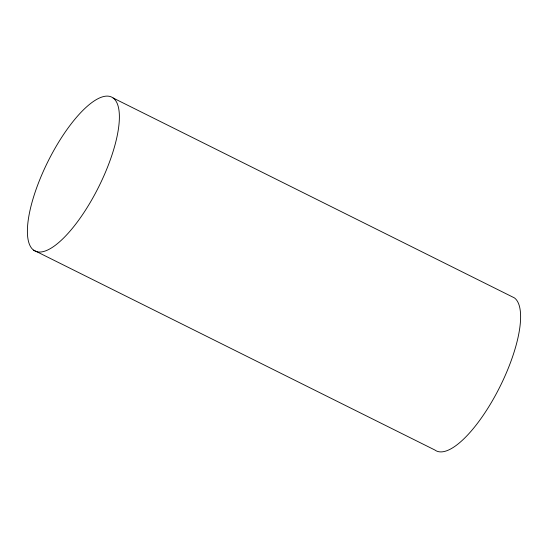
<?xml version="1.0" encoding="UTF-8"?>
<svg xmlns="http://www.w3.org/2000/svg" width="548" height="548" viewBox="0 0 548 548"><rect width="100%" height="100%" fill="white"/><g stroke="black" fill="none" stroke-linecap="round" stroke-linejoin="round"><path stroke-width="0.82" d="M113.141 97.996A85.968 28.366 -63.5 0 1 73.487 226.968A85.968 28.366 -63.5 0 1 33.51 197.218A85.968 28.366 -63.5 0 1 113.141 97.996L514.387 297.872A85.968 28.366 -63.5 0 1 497.7 391.114A85.968 28.366 -63.5 0 1 434.859 450.004L33.613 250.128"/></g></svg>
